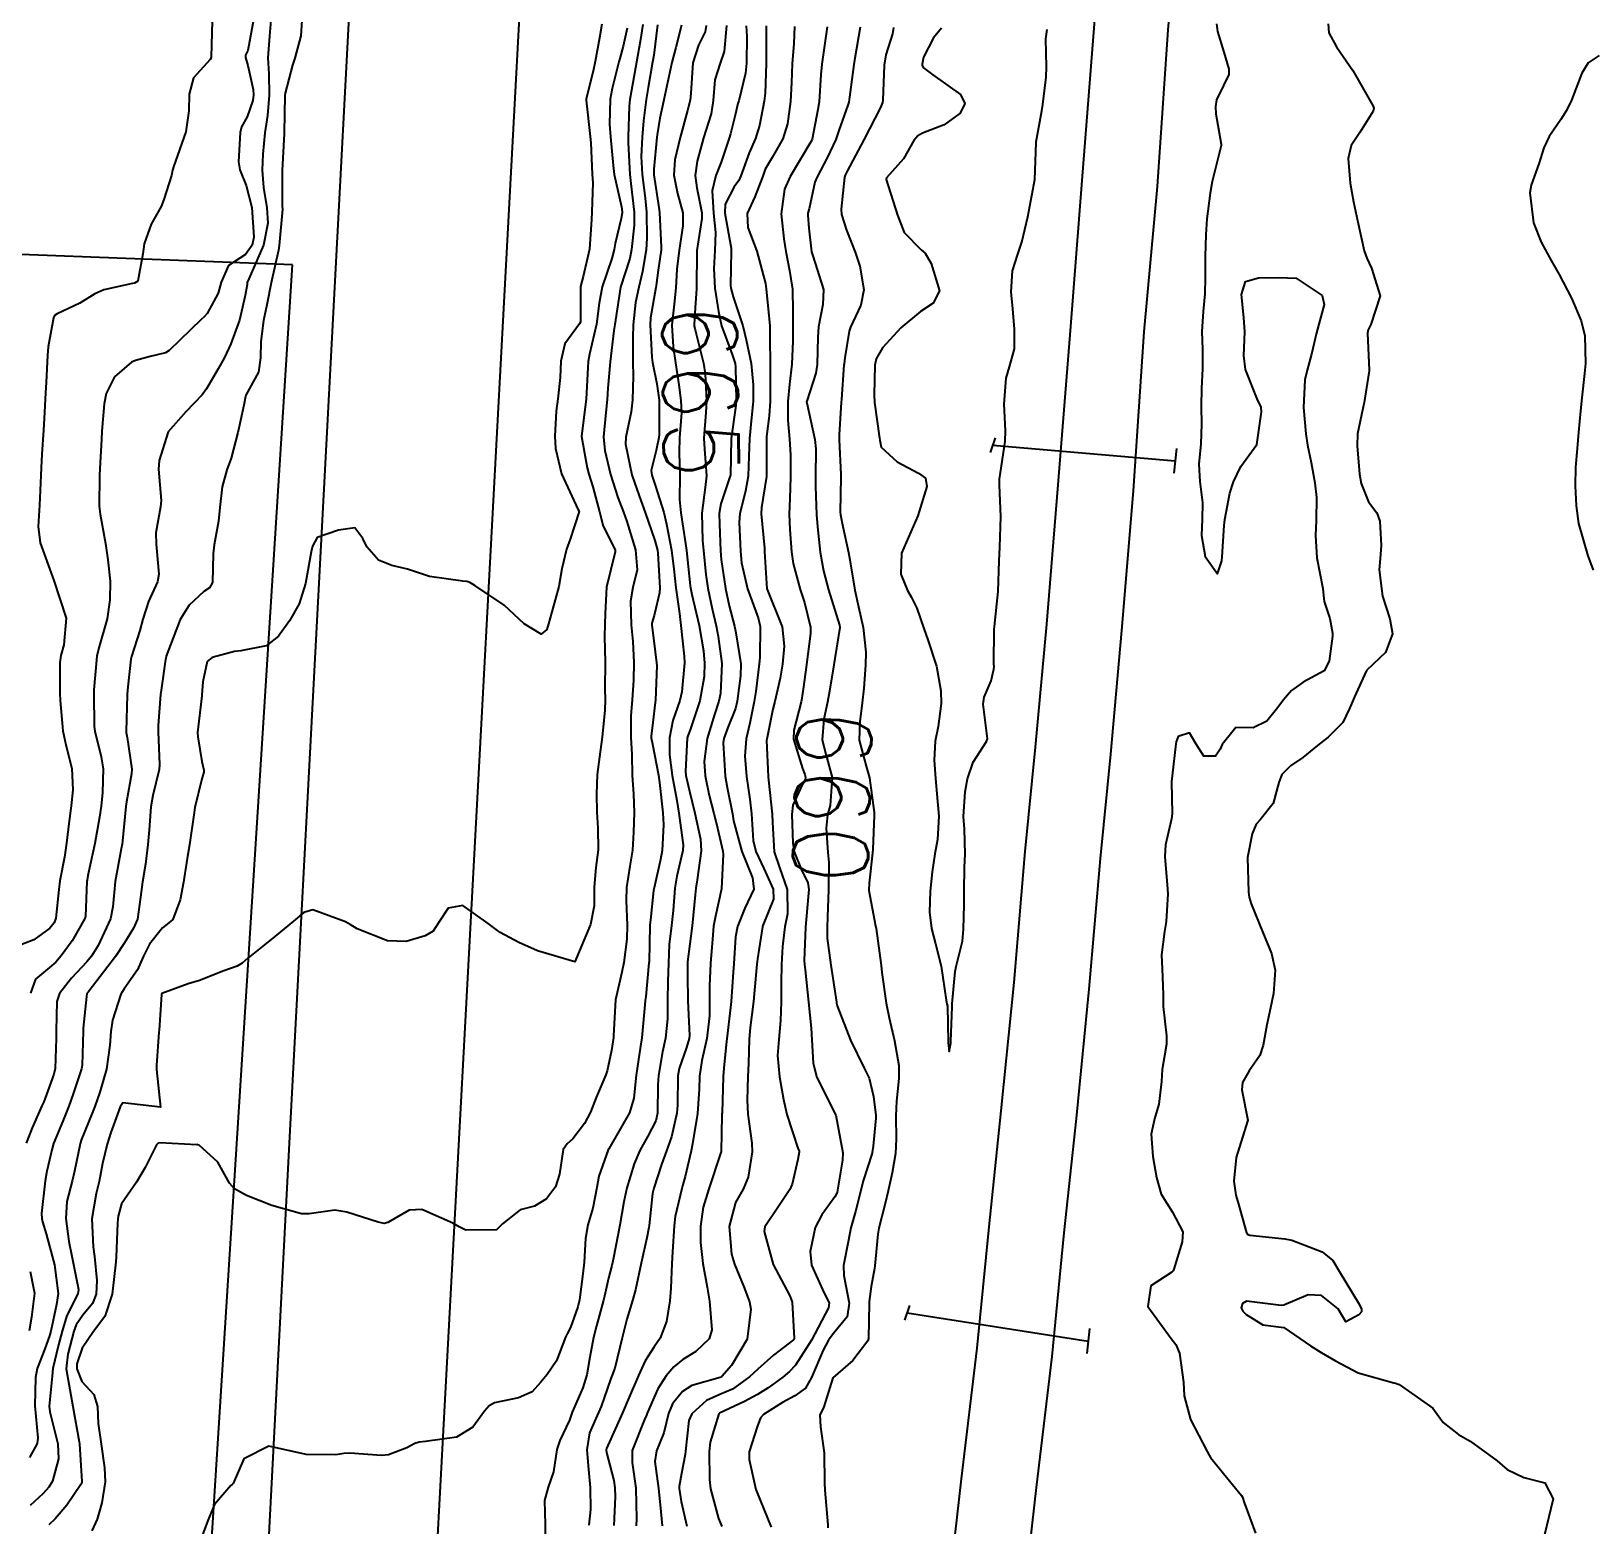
# Model space of a CAD drawing. Header units: metres. Extents: x 292545 to 299085, y 7450245 to 7463078.
# Drawn here: x 296440.6 to 296523.8, y 7459966.2 to 7460045.8 of the extents above; entities that cross this region are included whole.
import ezdxf
from ezdxf.enums import TextEntityAlignment as Align

# ---------------------------------------------------------------- set-up
doc = ezdxf.new("R2010")
doc.units = ezdxf.units.M
for name, color, linetype in [('Cotas', 45, 'Continuous'), ('Curvas de Nivel 1m', 11, 'Continuous'), ('Curvas de Nivel 5m', 15, 'Continuous'), ('Edificações', 30, 'Continuous'), ('Linha Férrea', 20, 'Continuous'), ('Pórtico', 62, 'Continuous'), ('Vias Primárias', 230, 'Continuous')]:
    doc.layers.add(name, color=color, linetype=linetype)
doc.styles.add('Style-STANDARD', font='STANDARD.shx')

msp = doc.modelspace()

# ---------------------------------------------------------------- linework, layer by layer
at = {"layer": 'Curvas de Nivel 1m', "flags": 128}
for points, elevation in [([(296453.357, 7460046.422), (296453.292, 7460045.57), (296453.207, 7460044.424), (296453.259, 7460043.558), (296453.275, 7460042.423), (296453.183, 7460041.338), (296453.048, 7460040.426), (296452.932, 7460039.287), (296452.899, 7460038.427), (296452.968, 7460037.508), (296453.147, 7460036.423), (296453.201, 7460035.599), (296452.974, 7460034.426), (296452.186, 7460032.629), (296452.106, 7460032.438), (296452.09, 7460032.34), (296451.983, 7460031.755), (296451.751, 7460030.657), (296451.688, 7460030.443), (296451.226, 7460029.172), (296450.888, 7460028.451), (296450.552, 7460027.838), (296449.926, 7460026.77), (296449.692, 7460026.463), (296448.834, 7460025.551), (296447.893, 7460024.49), (296447.417, 7460022.955), (296447.38, 7460022.495), (296447.512, 7460020.829), (296447.488, 7460020.494), (296447.231, 7460019.097), (296447.247, 7460018.496), (296447.396, 7460016.905), (296447.313, 7460016.495), (296446.838, 7460015.448), (296446.531, 7460014.502), (296446.371, 7460013.9), (296445.93, 7460012.508), (296445.901, 7460012.359), (296445.737, 7460010.896), (296445.701, 7460010.51), (296445.695, 7460010.473), (296445.645, 7460008.511), (296445.648, 7460008.456), (296445.7, 7460008.191), (296445.944, 7460006.507), (296445.932, 7460006.256), (296445.665, 7460004.76), (296445.631, 7460004.51), (296445.457, 7460002.691), (296445.429, 7460002.513), (296445.378, 7460002.262), (296445.072, 7460000.518), (296444.948, 7459999.164), (296444.809, 7459998.522), (296444.153, 7459997.115), (296443.804, 7459996.536), (296443.56, 7459996.233), (296442.734, 7459995.365), (296442.103, 7459994.554), (296441.964, 7459994.128), (296441.924, 7459992.556), (296441.918, 7459992.147), (296441.865, 7459990.556), (296441.802, 7459990.244), (296441.481, 7459989.361), (296441.256, 7459988.782), (296441.16, 7459988.563), (296440.638, 7459987.385), (296440.318, 7459986.571)], 673), ([(296455.011, 7460046.401), (296454.957, 7460045.59), (296454.639, 7460044.405), (296454.519, 7460044.016), (296454.114, 7460042.54), (296454.106, 7460042.41), (296454.065, 7460040.429), (296454.062, 7460040.41), (296454.061, 7460040.389), (296453.969, 7460038.411), (296453.97, 7460036.475), (296453.977, 7460036.411), (296453.98, 7460036.358), (296453.806, 7460034.413), (296453.765, 7460034.169), (296453.378, 7460032.419), (296453.139, 7460031.259), (296452.971, 7460030.425), (296452.821, 7460029.297), (296452.811, 7460028.431), (296452.7, 7460027.668), (296452.034, 7460026.439), (296452.001, 7460026.36), (296451.915, 7460025.913), (296451.655, 7460024.684), (296451.596, 7460024.443), (296451.253, 7460023.073), (296451.021, 7460022.449), (296450.763, 7460021.547), (296450.65, 7460020.452), (296450.563, 7460019.725), (296450.34, 7460018.455), (296450.295, 7460017.978), (296450.248, 7460016.456), (296450.085, 7460016.17), (296449.796, 7460015.982), (296449.003, 7460015.253), (296448.527, 7460014.479), (296447.785, 7460012.521), (296447.775, 7460012.49), (296447.752, 7460012.353), (296447.511, 7460010.716), (296447.484, 7460010.492), (296447.361, 7460008.84), (296447.354, 7460008.493), (296447.432, 7460006.746), (296447.409, 7460006.493), (296447.072, 7460005.093), (296446.972, 7460004.497), (296446.879, 7460003.263), (296446.812, 7460002.498), (296446.672, 7460001.45), (296446.518, 7460000.501), (296446.422, 7459999.681), (296446.248, 7459998.503), (296446.049, 7459998.035), (296445.57, 7459997.248), (296445.085, 7459996.517), (296443.619, 7459994.614), (296443.56, 7459994.54), (296443.558, 7459994.524), (296443.541, 7459994.395), (296443.363, 7459992.693), (296443.357, 7459992.542), (296443.303, 7459990.733), (296443.27, 7459990.542), (296442.828, 7459989.198), (296442.591, 7459988.549), (296442.269, 7459987.744), (296441.781, 7459986.557), (296441.702, 7459986.296), (296441.428, 7459985.073), (296441.327, 7459984.561), (296441.135, 7459982.825), (296441.157, 7459982.564), (296441.199, 7459982.371), (296441.385, 7459981.746), (296441.716, 7459980.557), (296441.831, 7459980.093), (296442.025, 7459978.553), (296441.933, 7459977.966), (296441.635, 7459976.557), (296441.574, 7459976.303), (296441.313, 7459975.615), (296440.91, 7459974.566), (296440.811, 7459974.08), (296440.782, 7459972.568), (296440.95, 7459970.872), (296440.908, 7459970.565), (296440.496, 7459969.822)], 672), ([(296452.432, 7460046.436), (296452.137, 7460044.804), (296452.018, 7460044.558), (296452.011, 7460044.441), (296452.129, 7460044.003), (296452.416, 7460042.735), (296452.432, 7460042.435), (296452.396, 7460042.148), (296452.096, 7460041.279), (296451.799, 7460040.731), (296451.723, 7460040.444), (296451.641, 7460038.87), (296451.715, 7460038.443), (296452.051, 7460037.616), (296452.341, 7460036.435), (296452.447, 7460034.863), (296452.366, 7460034.435), (296452.008, 7460033.936), (296451.106, 7460033.345), (296450.717, 7460032.453), (296450.561, 7460031.877), (296449.968, 7460030.795), (296449.811, 7460030.616), (296449.642, 7460030.465), (296447.946, 7460028.814), (296447.743, 7460028.694), (296446.933, 7460028.5), (296446.156, 7460028.292), (296445.94, 7460028.2), (296445.036, 7460027.414), (296444.581, 7460026.523), (296444.472, 7460025.967), (296444.354, 7460024.525), (296444.333, 7460024.081), (296444.254, 7460022.526), (296444.236, 7460022.16), (296444.216, 7460020.526), (296444.272, 7460020.1), (296444.554, 7460018.523), (296444.679, 7460017.656), (296444.805, 7460016.52), (296444.781, 7460015.527), (296444.637, 7460014.521), (296444.19, 7460012.966), (296444.085, 7460012.535), (296443.929, 7460010.731), (296443.923, 7460010.537), (296443.944, 7460008.774), (296443.976, 7460008.536), (296444.321, 7460007.163), (296444.416, 7460006.529), (296444.397, 7460005.256), (296444.32, 7460004.53), (296444.234, 7460003.951), (296443.973, 7460002.535), (296443.616, 7460000.83), (296443.564, 7460000.59), (296443.558, 7460000.541), (296443.481, 7459998.645), (296443.454, 7459998.541), (296442.766, 7459997.353), (296442.185, 7459996.554), (296441.895, 7459996.222), (296441.557, 7459995.941), (296440.811, 7459995.306), (296440.545, 7459994.57)], 674), ([(296471.003, 7460046.211), (296470.873, 7460045.485), (296470.641, 7460044.215), (296470.552, 7460043.791), (296470.159, 7460042.219), (296470.156, 7460042.166), (296470.379, 7460040.217), (296470.405, 7460039.892), (296470.487, 7460038.216), (296470.513, 7460037.758), (296470.464, 7460036.216), (296470.443, 7460035.801), (296470.333, 7460034.217), (296469.998, 7460032.753), (296469.86, 7460032.231), (296469.86, 7460030.335), (296469.812, 7460030.232), (296469.022, 7460029.169), (296468.819, 7460028.241), (296468.785, 7460027.386), (296468.652, 7460026.243), (296468.559, 7460025.591), (296468.485, 7460024.244), (296468.529, 7460023.601), (296468.84, 7460022.24), (296469.743, 7460020.333), (296469.781, 7460020.231), (296469.305, 7460018.759), (296469.117, 7460018.237), (296468.864, 7460017.188), (296468.711, 7460016.241), (296468.514, 7460015.521), (296468.16, 7460014.246), (296468.069, 7460013.948), (296467.767, 7460013.692), (296466.857, 7460014.259), (296465.787, 7460015.241), (296464.227, 7460016.294), (296463.96, 7460016.453), (296463.805, 7460016.502), (296463.587, 7460016.52), (296461.808, 7460016.779), (296460.636, 7460017.163), (296459.813, 7460017.364), (296459.103, 7460017.638), (296458.472, 7460018.36), (296458.259, 7460018.796), (296457.833, 7460019.359), (296456.97, 7460019.24), (296455.828, 7460018.856), (296455.572, 7460018.394), (296455.506, 7460018.081), (296455.203, 7460016.399), (296454.865, 7460015.325), (296454.347, 7460014.411), (296453.765, 7460013.588), (296453.104, 7460013.082), (296451.757, 7460012.815), (296451.419, 7460012.781), (296450.225, 7460012.455), (296449.958, 7460012.251), (296449.74, 7460011.166), (296449.687, 7460010.461), (296449.68, 7460010.408), (296449.459, 7460008.464), (296449.464, 7460008.227), (296449.688, 7460006.921), (296449.796, 7460006.459), (296449.793, 7460006.347), (296449.676, 7460005.993), (296449.316, 7460004.465), (296449.253, 7460004.07), (296449.024, 7460002.469), (296448.9, 7460001.745), (296448.705, 7460000.479), (296448.531, 7459999.549), (296448.133, 7459998.484), (296447.828, 7459998.24), (296447.578, 7459998.046), (296446.896, 7459997.17), (296446.563, 7459996.5), (296446.255, 7459995.804), (296445.546, 7459994.802), (296445.366, 7459994.513), (296444.917, 7459993.124), (296444.826, 7459992.52), (296444.777, 7459991.792), (296444.598, 7459990.523), (296444.248, 7459989.296), (296443.975, 7459988.532), (296443.837, 7459988.165), (296443.453, 7459987.217), (296443.255, 7459986.733), (296443.193, 7459986.542), (296442.9, 7459985.073), (296442.772, 7459984.547), (296442.497, 7459983.458), (296442.429, 7459982.55), (296442.594, 7459981.335), (296442.763, 7459980.546), (296443.118, 7459978.779), (296443.068, 7459978.543), (296442.493, 7459977.391), (296442.234, 7459976.551), (296442.049, 7459975.819), (296441.745, 7459974.556), (296441.7, 7459974.155), (296441.552, 7459972.557), (296441.581, 7459972.254), (296442.011, 7459970.552), (296442.049, 7459969.748), (296441.721, 7459968.555), (296441.538, 7459968.247), (296441.223, 7459967.907), (296440.531, 7459967.253)], 671), ([(296473.173, 7460046.19), (296473.046, 7460045.289), (296472.851, 7460044.193), (296472.737, 7460043.581), (296472.485, 7460042.196), (296472.449, 7460041.847), (296472.394, 7460040.197), (296472.392, 7460039.884), (296472.485, 7460038.196), (296472.534, 7460037.717), (296472.718, 7460036.193), (296472.724, 7460035.495), (296472.584, 7460034.194), (296472.483, 7460033.721), (296471.993, 7460032.2), (296471.728, 7460030.442), (296471.691, 7460030.204), (296471.636, 7460029.881), (296471.437, 7460028.208), (296471.325, 7460026.805), (296471.282, 7460026.209), (296471.201, 7460025.506), (296471.094, 7460024.212), (296471.159, 7460023.484), (296471.461, 7460022.206), (296471.855, 7460020.985), (296472.145, 7460020.197), (296472.328, 7460019.705), (296472.799, 7460018.19), (296472.873, 7460017.129), (296472.653, 7460016.192), (296472.519, 7460015.466), (296472.566, 7460014.192), (296472.646, 7460013.31), (296472.695, 7460012.191), (296472.686, 7460011.243), (296472.62, 7460010.191), (296472.543, 7460009.363), (296472.544, 7460008.192), (296472.602, 7460007.283), (296472.617, 7460006.191), (296472.681, 7460005.176), (296472.725, 7460004.189), (296472.688, 7460003.144), (296472.623, 7460002.19), (296472.483, 7460001.333), (296472.316, 7460000.193), (296472.296, 7459999.5), (296472.341, 7459998.192), (296472.323, 7459997.445), (296472.164, 7459996.194), (296472.059, 7459995.691), (296471.725, 7459994.207), (296471.625, 7459992.319), (296471.618, 7459992.208), (296471.506, 7459991.504), (296471.28, 7459990.427), (296471.204, 7459990.213), (296470.69, 7459989.002), (296470.384, 7459988.221), (296470.069, 7459987.612), (296469.449, 7459986.799), (296469.151, 7459986.528), (296468.94, 7459986.235), (296468.747, 7459984.919), (296468.532, 7459984.239), (296468.047, 7459983.61), (296467.407, 7459983.219), (296466.64, 7459983.026), (296465.696, 7459982.275), (296465.39, 7459981.95), (296463.746, 7459981.939), (296463.391, 7459982.117), (296463.065, 7459982.303), (296461.404, 7459983.038), (296460.73, 7459983.003), (296459.6, 7459982.347), (296459.392, 7459982.294), (296459.076, 7459982.353), (296457.401, 7459982.892), (296456.775, 7459983.007), (296455.399, 7459982.802), (296454.999, 7459982.804), (296453.405, 7459983.243), (296452.056, 7459983.79), (296451.418, 7459984.135), (296451.16, 7459984.444), (296450.537, 7459985.556), (296449.549, 7459986.468), (296449.466, 7459986.492), (296449.443, 7459986.494), (296449.423, 7459986.491), (296447.444, 7459986.59), (296447.357, 7459986.578), (296447.26, 7459986.492), (296446.661, 7459985.267), (296446.207, 7459984.502), (296445.889, 7459984.032), (296445.405, 7459983.334), (296445.221, 7459982.687), (296445.199, 7459982.513), (296445.19, 7459982.312), (296445.115, 7459980.514), (296445.104, 7459980.247), (296444.909, 7459978.517), (296444.519, 7459977.338), (296443.907, 7459976.531), (296443.314, 7459975.649), (296443.029, 7459974.819), (296443.014, 7459974.543), (296443.296, 7459973.862), (296443.936, 7459973.177), (296444.119, 7459972.532), (296444.166, 7459971.635), (296444.317, 7459970.529), (296444.497, 7459969.271), (296444.53, 7459968.527), (296444.348, 7459967.396), (296444.102, 7459966.531), (296443.824, 7459965.907)], 669), ([(296473.971, 7460046.182), (296473.76, 7460044.56), (296473.703, 7460044.184), (296473.468, 7460042.831), (296473.359, 7460042.187), (296473.218, 7460041.062), (296473.15, 7460040.189), (296473.1, 7460039.162), (296473.142, 7460038.189), (296473.3, 7460036.932), (296473.377, 7460036.187), (296473.401, 7460034.804), (296473.355, 7460034.187), (296473.164, 7460033.025), (296472.966, 7460032.19), (296472.795, 7460031.378), (296472.669, 7460030.193), (296472.64, 7460029.509), (296472.642, 7460028.193), (296472.668, 7460027.456), (296472.634, 7460026.193), (296472.551, 7460025.549), (296472.271, 7460024.196), (296472.263, 7460023.823), (296472.598, 7460022.193), (296472.978, 7460021.066), (296473.314, 7460020.185), (296473.828, 7460018.699), (296473.96, 7460018.179), (296473.983, 7460018.017), (296474.084, 7460016.177), (296474.077, 7460015.899), (296473.781, 7460014.693), (296473.668, 7460014.288), (296473.665, 7460014.181), (296473.765, 7460013.346), (296473.914, 7460012.178), (296473.921, 7460012.008), (296473.857, 7460010.179), (296473.845, 7460010.055), (296473.711, 7460008.99), (296473.629, 7460008.255), (296473.631, 7460008.181), (296473.7, 7460007.84), (296474.009, 7460006.177), (296474.066, 7460005.787), (296474.241, 7460004.174), (296474.278, 7460003.542), (296474.205, 7460002.174), (296474.115, 7460001.688), (296473.779, 7460000.178), (296473.754, 7460000.035), (296473.587, 7459998.472), (296473.561, 7459998.203), (296473.556, 7459998.18), (296473.515, 7459996.229), (296473.509, 7459996.181), (296473.337, 7459994.381), (296473.31, 7459994.183), (296473.286, 7459993.939), (296473.126, 7459992.186), (296473.059, 7459991.737), (296472.833, 7459990.19), (296472.702, 7459988.964), (296472.464, 7459988.195), (296471.445, 7459986.393), (296471.376, 7459986.278), (296471.339, 7459986.211), (296470.836, 7459984.809), (296470.722, 7459984.217), (296470.513, 7459983.113), (296470.256, 7459982.221), (296470.122, 7459981.486), (296470.047, 7459980.223), (296469.985, 7459979.602), (296469.805, 7459978.225), (296469.72, 7459977.845), (296469.328, 7459976.749), (296469.151, 7459976.407), (296469.062, 7459976.233), (296468.578, 7459974.97), (296468.076, 7459974.242), (296467.728, 7459973.814), (296467.289, 7459973.312), (296466.551, 7459972.994), (296465.28, 7459972.729), (296464.994, 7459972.566), (296464.75, 7459972.285), (296464.122, 7459971.433), (296463.259, 7459970.899), (296461.604, 7459970.673), (296461.256, 7459970.645), (296461.027, 7459970.56), (296460.611, 7459970.336), (296459.629, 7459969.966), (296459.249, 7459969.933), (296457.564, 7459970.053), (296457.25, 7459970.033), (296456.826, 7459969.954), (296455.249, 7459969.972), (296453.253, 7459970.42), (296451.922, 7459969.757), (296451.351, 7459968.439), (296451.297, 7459968.374), (296451.231, 7459968.319), (296450.355, 7459967.314), (296449.999, 7459966.458), (296449.311, 7459964.595)], 668), ([(296475.238, 7460046.164), (296474.947, 7460044.974), (296474.725, 7460044.171), (296474.622, 7460043.676), (296474.305, 7460042.177), (296474.093, 7460041.198), (296473.953, 7460040.313), (296473.936, 7460040.181), (296473.767, 7460038.481), (296473.775, 7460038.183), (296474.037, 7460036.445), (296474.072, 7460036.179), (296474.161, 7460034.324), (296474.153, 7460034.178), (296474.002, 7460033.099), (296473.895, 7460032.28), (296473.879, 7460032.181), (296473.586, 7460030.567), (296473.564, 7460030.184), (296473.658, 7460028.471), (296473.693, 7460028.182), (296473.926, 7460027.046), (296474.051, 7460026.178), (296474.058, 7460024.341), (296474.038, 7460024.178), (296473.886, 7460023.48), (296473.631, 7460022.427), (296473.66, 7460022.182), (296473.864, 7460021.591), (296474.301, 7460020.175), (296474.444, 7460019.567), (296474.704, 7460018.171), (296474.828, 7460017.155), (296474.943, 7460016.169), (296475.14, 7460014.808), (296475.2, 7460014.166), (296475.391, 7460012.53), (296475.407, 7460012.163), (296475.263, 7460010.631), (296475.149, 7460010.166), (296474.78, 7460009.101), (296474.599, 7460008.171), (296474.601, 7460007.264), (296474.75, 7460006.169), (296474.998, 7460004.832), (296475.101, 7460004.166), (296475.323, 7460002.477), (296475.313, 7460002.163), (296474.99, 7460000.795), (296474.88, 7460000.167), (296474.79, 7459998.973), (296474.709, 7459998.169), (296474.591, 7459997.152), (296474.543, 7459996.17), (296474.519, 7459995.2), (296474.5, 7459994.17), (296474.496, 7459993.197), (296474.394, 7459992.171), (296474.23, 7459991.448), (296474.011, 7459990.175), (296473.985, 7459989.675), (296473.968, 7459988.175), (296473.878, 7459987.757), (296473.451, 7459986.951), (296473.017, 7459986.186), (296472.714, 7459985.469), (296472.327, 7459984.196), (296472.168, 7459983.442), (296471.961, 7459982.201), (296471.624, 7459980.454), (296471.569, 7459980.207), (296471.534, 7459980.044), (296471.36, 7459979.382), (296471.134, 7459978.424), (296471.084, 7459978.213), (296470.705, 7459976.84), (296470.548, 7459976.218), (296470.362, 7459975.17), (296470.194, 7459974.221), (296469.979, 7459973.537), (296469.409, 7459972.229), (296469.374, 7459972.127), (296469.269, 7459971.81), (296468.759, 7459970.734), (296468.593, 7459970.237), (296468.415, 7459969.064), (296468.137, 7459968.241), (296467.942, 7459967.523), (296467.978, 7459966.248), (296467.965, 7459965.022)], 667), ([(296476.558, 7460046.146), (296476.499, 7460045.797), (296476.142, 7460045.095), (296475.844, 7460044.154), (296475.736, 7460042.528), (296475.7, 7460042.156), (296475.553, 7460041.614), (296475.166, 7460040.164), (296474.89, 7460038.987), (296474.837, 7460038.168), (296475.033, 7460037.18), (296475.304, 7460036.161), (296475.32, 7460035.455), (296475.125, 7460034.163), (296474.992, 7460033.154), (296474.935, 7460032.166), (296474.852, 7460031.295), (296474.735, 7460030.168), (296474.799, 7460029.014), (296474.925, 7460028.165), (296475.094, 7460026.994), (296475.206, 7460026.161), (296475.234, 7460025.488), (296475.135, 7460024.161), (296475.111, 7460023.388), (296475.149, 7460022.161), (296475.138, 7460020.883), (296475.21, 7460020.166), (296475.457, 7460018.533), (296475.503, 7460018.163), (296475.696, 7460016.269), (296475.713, 7460016.161), (296475.798, 7460015.808), (296476.182, 7460014.154), (296476.414, 7460012.805), (296476.476, 7460012.149), (296476.457, 7460011.435), (296476.221, 7460010.153), (296475.707, 7460008.604), (296475.579, 7460008.286), (296475.552, 7460008.162), (296475.457, 7460006.391), (296475.481, 7460006.162), (296475.67, 7460005.325), (296475.957, 7460004.155), (296476.262, 7460002.773), (296476.297, 7460002.15), (296476.076, 7460000.611), (296475.998, 7460000.154), (296475.962, 7459999.801), (296475.81, 7459998.157), (296475.564, 7459996.236), (296475.554, 7459996.17), (296475.553, 7459995.493), (296475.582, 7459994.159), (296475.676, 7459992.319), (296475.654, 7459992.158), (296475.508, 7459991.672), (296475.114, 7459990.547), (296475.051, 7459990.164), (296475.028, 7459988.606), (296474.996, 7459988.165), (296474.71, 7459986.908), (296474.444, 7459986.17), (296474.179, 7459985.429), (296473.765, 7459984.177), (296473.701, 7459983.895), (296473.518, 7459982.179), (296473.501, 7459982.07), (296473.386, 7459981.522), (296473.094, 7459980.184), (296472.788, 7459978.751), (296472.636, 7459978.191), (296472.326, 7459977.188), (296472.077, 7459976.199), (296471.683, 7459974.581), (296471.54, 7459974.206), (296471.472, 7459974.036), (296471.293, 7459973.521), (296470.954, 7459972.537), (296470.814, 7459972.215), (296470.347, 7459971.135), (296470.196, 7459970.221), (296470.28, 7459969.182), (296470.375, 7459968.219), (296470.387, 7459967.047), (296470.311, 7459966.219)], 666), ([(296478.694, 7460046.125), (296478.715, 7460045.557), (296478.706, 7460044.124), (296478.653, 7460043.596), (296478.288, 7460042.128), (296478.25, 7460041.98), (296478.095, 7460041.361), (296477.85, 7460040.367), (296477.78, 7460040.133), (296477.357, 7460038.85), (296477.073, 7460038.14), (296476.868, 7460037.325), (296476.938, 7460036.141), (296477.048, 7460035.114), (296477.012, 7460034.14), (296476.956, 7460033.188), (296477.021, 7460032.14), (296477.209, 7460030.903), (296477.376, 7460030.136), (296477.948, 7460028.597), (296478.099, 7460028.128), (296478.124, 7460027.944), (296478.163, 7460026.127), (296478.144, 7460025.894), (296477.893, 7460024.13), (296477.849, 7460022.155), (296477.841, 7460022.13), (296477.34, 7460020.645), (296477.256, 7460020.139), (296477.262, 7460019.563), (296477.318, 7460018.138), (296477.359, 7460017.677), (296477.59, 7460016.133), (296477.789, 7460015.209), (296478.059, 7460014.127), (296478.132, 7460013.764), (296478.397, 7460012.124), (296478.39, 7460011.476), (296478.205, 7460010.125), (296478.113, 7460009.733), (296477.709, 7460008.718), (296477.499, 7460008.133), (296477.468, 7460007.9), (296477.574, 7460006.132), (296477.674, 7460005.52), (296477.957, 7460004.127), (296478.02, 7460003.755), (296478.461, 7460002.122), (296479.019, 7460000.715), (296479.09, 7460000.115), (296478.619, 7459999.098), (296478.228, 7459998.124), (296478.127, 7459997.575), (296478.024, 7459996.125), (296477.997, 7459995.685), (296477.89, 7459994.126), (296477.859, 7459993.798), (296477.651, 7459992.129), (296477.637, 7459992.003), (296477.497, 7459990.563), (296477.466, 7459990.13), (296477.403, 7459988.192), (296477.398, 7459988.131), (296477.393, 7459988.061), (296477.35, 7459986.131), (296477.328, 7459986.018), (296476.691, 7459984.141), (296476.405, 7459983.153), (296476.255, 7459982.151), (296476.258, 7459981.278), (296476.377, 7459980.15), (296476.608, 7459978.894), (296476.733, 7459978.146), (296476.853, 7459976.62), (296476.718, 7459976.146), (296476.008, 7459975.461), (296475.312, 7459975.042), (296474.825, 7459974.647), (296474.43, 7459974.169), (296473.984, 7459973.481), (296473.419, 7459972.179), (296473.379, 7459972.072), (296473.27, 7459971.841), (296472.621, 7459970.189), (296472.608, 7459969.551), (296472.815, 7459968.186), (296472.847, 7459966.547), (296472.826, 7459966.186)], 664), ([(296479.747, 7460046.114), (296479.748, 7460044.503), (296479.749, 7460044.114), (296479.699, 7460042.524), (296479.652, 7460042.115), (296479.404, 7460040.803), (296479.18, 7460040.119), (296478.839, 7460039.358), (296478.406, 7460038.127), (296478.302, 7460037.885), (296478.054, 7460037.539), (296477.565, 7460036.61), (296477.558, 7460036.135), (296477.881, 7460034.264), (296477.893, 7460034.131), (296477.848, 7460032.278), (296477.865, 7460032.131), (296477.986, 7460031.685), (296478.507, 7460030.125), (296478.695, 7460029.383), (296478.947, 7460028.12), (296479.062, 7460026.982), (296479.052, 7460026.119), (296478.953, 7460025.069), (296478.861, 7460024.12), (296478.825, 7460023.179), (296478.786, 7460022.121), (296478.654, 7460021.329), (296478.357, 7460020.125), (296478.315, 7460019.648), (296478.384, 7460018.124), (296478.439, 7460017.502), (296478.758, 7460016.12), (296479.321, 7460014.574), (296479.428, 7460014.113), (296479.408, 7460012.462), (296479.387, 7460012.114), (296479.201, 7460010.645), (296479.122, 7460010.116), (296478.881, 7460008.948), (296478.69, 7460008.12), (296478.617, 7460007.197), (296478.699, 7460006.12), (296478.879, 7460004.904), (296478.979, 7460004.117), (296479.055, 7460002.7), (296479.196, 7460002.114), (296479.624, 7460001.219), (296480.118, 7460000.105), (296480.137, 7459999.573), (296479.584, 7459998.17), (296479.564, 7459998.13), (296479.558, 7459998.11), (296479.283, 7459996.396), (296479.252, 7459996.113), (296479.121, 7459994.532), (296479.078, 7459994.115), (296478.905, 7459992.73), (296478.854, 7459992.117), (296478.807, 7459990.81), (296478.779, 7459990.117), (296478.733, 7459988.859), (296478.771, 7459988.117), (296478.987, 7459986.575), (296479.012, 7459986.114), (296478.789, 7459984.757), (296478.522, 7459984.119), (296478.126, 7459983.409), (296477.788, 7459982.134), (296477.898, 7459980.652), (296478.057, 7459980.13), (296478.563, 7459978.914), (296478.865, 7459978.117), (296478.941, 7459977.718), (296478.74, 7459976.119), (296477.899, 7459974.722), (296477.387, 7459974.139), (296477.34, 7459974.102), (296477.302, 7459974.087), (296475.792, 7459973.658), (296475.291, 7459973.336), (296474.762, 7459972.684), (296474.553, 7459972.167), (296474.295, 7459971.137), (296473.905, 7459970.173), (296473.814, 7459969.607), (296474.009, 7459968.172), (296474.101, 7459967.29), (296474.204, 7459966.17)], 663), ([(296481.268, 7460046.093), (296481.22, 7460045.171), (296481.142, 7460044.095), (296481.105, 7460043.108), (296481.057, 7460042.096), (296480.892, 7460040.899), (296480.636, 7460040.102), (296480.073, 7460039.098), (296479.705, 7460038.475), (296479.57, 7460038.115), (296479.15, 7460037.015), (296478.733, 7460036.123), (296478.781, 7460035.367), (296479.262, 7460034.118), (296479.716, 7460032.393), (296479.758, 7460032.112), (296479.946, 7460030.128), (296479.946, 7460030.11), (296479.956, 7460029.444), (296479.965, 7460028.132), (296479.965, 7460028.11), (296479.963, 7460028.089), (296479.959, 7460026.109), (296479.905, 7460025.334), (296479.77, 7460024.236), (296479.763, 7460024.111), (296479.766, 7460022.219), (296479.763, 7460022.111), (296479.513, 7460020.449), (296479.493, 7460020.113), (296479.657, 7460018.279), (296479.67, 7460018.112), (296479.791, 7460016.122), (296479.803, 7460016.088), (296480.609, 7460014.097), (296480.72, 7460013.054), (296480.619, 7460012.097), (296480.497, 7460011.347), (296480.212, 7460010.105), (296480.115, 7460009.71), (296479.783, 7460008.109), (296479.773, 7460008.038), (296479.863, 7460006.108), (296479.873, 7460005.915), (296480.073, 7460004.106), (296480.094, 7460003.66), (296480.176, 7460002.105), (296480.458, 7460001.269), (296480.877, 7460000.097), (296480.888, 7459998.802), (296480.753, 7459998.098), (296480.621, 7459997.051), (296480.571, 7459996.1), (296480.556, 7459995.092), (296480.55, 7459994.1), (296480.519, 7459993.104), (296480.423, 7459992.101), (296480.364, 7459991.242), (296480.455, 7459990.1), (296480.669, 7459988.904), (296480.851, 7459988.096), (296481.445, 7459986.305), (296481.505, 7459986.15), (296481.512, 7459986.089), (296481.439, 7459985.703), (296481.138, 7459984.381), (296481.014, 7459984.094), (296480.366, 7459983.143), (296479.68, 7459982.107), (296479.639, 7459981.859), (296480.131, 7459980.102), (296481.011, 7459978.43), (296481.145, 7459978.092), (296481.252, 7459976.163), (296481.209, 7459976.091), (296480.142, 7459975.275), (296479.307, 7459974.519), (296478.869, 7459974.117), (296477.956, 7459973.467), (296477.288, 7459973.174), (296476.571, 7459972.86), (296475.79, 7459972.155), (296475.639, 7459971.787), (296475.455, 7459970.158), (296475.434, 7459969.975), (296475.241, 7459968.972), (296475.117, 7459968.278), (296475.118, 7459968.161), (296475.223, 7459967.478), (296475.534, 7459966.157)], 662), ([(296482.997, 7460046.072), (296482.899, 7460045.318), (296482.719, 7460044.074), (296482.669, 7460043.53), (296482.582, 7460042.075), (296482.514, 7460041.66), (296482.201, 7460040.079), (296482.169, 7460039.992), (296482.081, 7460039.853), (296481.024, 7460038.096), (296480.738, 7460037.414), (296480.545, 7460036.102), (296480.688, 7460034.768), (296480.799, 7460034.098), (296480.992, 7460033.084), (296481.159, 7460032.093), (296481.172, 7460030.895), (296481.168, 7460030.092), (296481.18, 7460029.317), (296481.116, 7460028.092), (296480.993, 7460027.028), (296480.913, 7460026.095), (296480.907, 7460025.099), (296480.997, 7460024.093), (296481.058, 7460023.266), (296481.057, 7460022.092), (296481.015, 7460020.933), (296480.973, 7460020.093), (296481.011, 7460019.269), (296481.103, 7460018.091), (296481.192, 7460017.464), (296481.573, 7460016.083), (296481.792, 7460015.382), (296482.109, 7460014.077), (296482.118, 7460013.728), (296481.911, 7460012.078), (296481.89, 7460011.939), (296481.735, 7460010.898), (296481.63, 7460010.185), (296481.61, 7460010.091), (296481.224, 7460008.579), (296481.217, 7460008.095), (296481.687, 7460006.538), (296481.816, 7460006.22), (296481.853, 7460006.087), (296481.829, 7460005.939), (296481.677, 7460005.664), (296481.173, 7460004.582), (296481.126, 7460004.095), (296481.171, 7460002.562), (296481.242, 7460002.094), (296481.624, 7460001.178), (296481.982, 7460000.45), (296482.022, 7460000.084), (296481.991, 7459999.701), (296481.841, 7459998.086), (296481.784, 7459996.306), (296481.798, 7459996.086), (296481.839, 7459995.806), (296482.012, 7459994.083), (296482.145, 7459992.707), (296482.185, 7459992.08), (296482.253, 7459990.831), (296482.445, 7459990.076), (296483.463, 7459988.06), (296483.842, 7459986.056), (296483.828, 7459985.668), (296483.555, 7459984.059), (296483.53, 7459983.951), (296483.418, 7459983.714), (296482.725, 7459982.748), (296482.367, 7459982.075), (296482.093, 7459980.792), (296482.168, 7459980.078), (296482.836, 7459978.583), (296483.11, 7459978.063), (296483.068, 7459977.792), (296482.162, 7459976.077), (296481.309, 7459974.736), (296481.005, 7459974.394), (296480.641, 7459974.097), (296479.862, 7459973.537), (296479.289, 7459973.18), (296478.606, 7459972.797), (296477.274, 7459972.18), (296477.246, 7459972.168), (296477.223, 7459972.14), (296476.769, 7459970.634), (296476.715, 7459970.145), (296476.741, 7459968.642), (296476.79, 7459968.144), (296477.209, 7459966.576), (296477.398, 7459966.137)], 661), ([(296486.537, 7460046.026), (296486.486, 7460045.69), (296486.138, 7460044.582), (296486.038, 7460044.031), (296485.97, 7460042.167), (296485.945, 7460042.032), (296485.842, 7460041.775), (296484.966, 7460040.047), (296484.066, 7460038.37), (296483.958, 7460038.167), (296483.925, 7460038.061), (296483.75, 7460036.35), (296483.764, 7460036.063), (296484.025, 7460035.231), (296484.489, 7460034.055), (296484.743, 7460033.311), (296484.952, 7460032.05), (296484.792, 7460031.241), (296484.246, 7460030.057), (296484.177, 7460029.841), (296483.947, 7460028.421), (296483.903, 7460028.1), (296483.9, 7460028.06), (296483.764, 7460026.213), (296483.749, 7460026.062), (296483.641, 7460024.317), (296483.648, 7460024.062), (296483.734, 7460022.202), (296483.739, 7460022.061), (296483.701, 7460020.205), (296483.708, 7460020.061), (296483.837, 7460019.442), (296484.147, 7460018.057), (296484.22, 7460017.653), (296484.481, 7460016.053), (296484.68, 7460015.161), (296484.927, 7460014.048), (296485.069, 7460012.738), (296485.051, 7460012.047), (296484.955, 7460010.827), (296484.874, 7460010.048), (296484.741, 7460009.021), (296484.707, 7460008.05), (296485.076, 7460006.659), (296485.261, 7460006.044), (296485.504, 7460004.193), (296485.506, 7460004.041), (296485.43, 7460002.247), (296485.419, 7460002.042), (296485.236, 7460000.425), (296485.225, 7460000.044), (296485.585, 7459998.159), (296485.603, 7459998.06), (296485.606, 7459998.04), (296485.607, 7459998.015), (296485.874, 7459996.037), (296485.922, 7459995.672), (296486.153, 7459994.034), (296486.31, 7459993.248), (296486.585, 7459992.029), (296486.814, 7459990.713), (296486.83, 7459990.027), (296486.696, 7459988.806), (296486.67, 7459988.028), (296486.687, 7459986.791), (296486.641, 7459986.028), (296486.469, 7459984.988), (296486.248, 7459984.032), (296486.092, 7459983.354), (296485.758, 7459982.036), (296485.697, 7459981.73), (296485.537, 7459980.038), (296485.518, 7459979.891), (296485.356, 7459978.935), (296485.249, 7459978.136), (296485.248, 7459978.041), (296485.207, 7459976.158), (296485.178, 7459976.041), (296484.37, 7459974.992), (296483.303, 7459974.06), (296482.833, 7459972.514), (296482.62, 7459972.07), (296482.643, 7459971.445), (296482.845, 7459970.074), (296482.866, 7459968.444), (296482.884, 7459968.073), (296483.039, 7459966.238), (296483.045, 7459966.072)], 659), ([(296489.104, 7460046), (296488.666, 7460045.487), (296488.137, 7460044.454), (296488.063, 7460044.082), (296488.068, 7460044.011), (296488.131, 7460043.89), (296488.628, 7460043.502), (296490.11, 7460042.456), (296490.347, 7460041.986), (296490.098, 7460041.467), (296489.237, 7460040.853), (296488.087, 7460040.395), (296487.839, 7460040.259), (296487.63, 7460040.015), (296487.068, 7460039.025), (296486.163, 7460038.029), (296486.15, 7460037.94), (296486.758, 7460036.029), (296487.108, 7460035.108), (296488.015, 7460034.183), (296488.218, 7460034.008), (296488.552, 7460033.457), (296488.988, 7460032), (296488.645, 7460031.334), (296487.972, 7460030.888), (296486.933, 7460030.025), (296485.952, 7460028.968), (296485.618, 7460028.372), (296485.552, 7460028.044), (296485.512, 7460026.451), (296485.532, 7460026.044), (296485.797, 7460024.138), (296485.811, 7460024.041), (296485.889, 7460023.674), (296486.734, 7460022.879), (296487.876, 7460022.277), (296488.242, 7460022.006), (296488.311, 7460021.561), (296487.843, 7460020.01), (296486.971, 7460018.023), (296486.929, 7460016.9), (296487.276, 7460016.018), (296487.472, 7460015.697), (296487.784, 7460015.081), (296488.146, 7460014.006), (296488.369, 7460013.402), (296488.831, 7460011.999), (296489.053, 7460010.677), (296489.072, 7460009.997), (296488.924, 7460008.785), (296488.75, 7460008), (296488.701, 7460006.992), (296488.768, 7460005.999), (296488.876, 7460004.787), (296488.947, 7460003.997), (296488.878, 7460002.76), (296488.739, 7460001.999), (296488.59, 7460001.028), (296488.498, 7460000.001), (296488.465, 7459998.88), (296488.556, 7459998.005), (296488.774, 7459997.201), (296489.084, 7459995.997), (296489.337, 7459994.192), (296489.387, 7459993.992), (296489.411, 7459993.872), (296489.447, 7459991.991), (296489.45, 7459991.928), (296489.508, 7459991.454), (296489.592, 7459991.91), (296489.596, 7459991.989), (296489.665, 7459993.855), (296489.672, 7459993.989), (296489.825, 7459995.721), (296489.879, 7459995.987), (296490.221, 7459997.339), (296490.274, 7459997.983), (296490.308, 7459999.271), (296490.307, 7459999.983), (296490.321, 7460001.285), (296490.365, 7460001.983), (296490.323, 7460003.307), (296490.277, 7460003.984), (296490.353, 7460005.302), (296490.48, 7460005.982), (296490.786, 7460006.886), (296491.491, 7460007.972), (296491.55, 7460008.126), (296491.321, 7460009.974), (296491.365, 7460010.337), (296491.741, 7460011.204), (296491.893, 7460011.826), (296491.894, 7460011.968), (296491.887, 7460012.101), (296491.9, 7460013.968), (296491.916, 7460014.109), (296492.123, 7460015.965), (296492.172, 7460017.61), (296492.18, 7460017.965), (296492.197, 7460018.335), (296492.258, 7460019.964), (296492.188, 7460021.645), (296492.183, 7460021.965), (296492.231, 7460022.32), (296492.481, 7460023.961), (296492.499, 7460024.561), (296492.442, 7460025.962), (296492.536, 7460027.352), (296492.722, 7460027.952), (296492.989, 7460028.913), (296492.989, 7460029.95), (296492.893, 7460031.032), (296492.803, 7460031.952), (296492.886, 7460033.065), (296493.172, 7460033.948), (296493.373, 7460034.593), (296493.695, 7460035.943), (296493.757, 7460036.223), (296494.063, 7460037.94), (296494.14, 7460039.882), (296494.148, 7460039.939), (296494.438, 7460041.598), (296494.491, 7460041.936), (296494.671, 7460043.388), (296494.688, 7460043.934), (296494.656, 7460045.426), (296494.724, 7460045.934)], 658), ([(296503.752, 7460046.229), (296503.806, 7460045.823), (296504.142, 7460044.724), (296504.412, 7460043.817), (296504.414, 7460043.532), (296504.12, 7460042.94), (296503.755, 7460042.177), (296503.698, 7460041.826), (296503.713, 7460041.439), (296504, 7460039.821), (296503.996, 7460039.735), (296503.523, 7460037.828), (296503.412, 7460037.195), (296503.232, 7460035.832), (296503.173, 7460034.981), (296503.147, 7460033.833), (296503.146, 7460032.682), (296503.132, 7460031.833), (296503.044, 7460030.904), (296502.976, 7460029.835), (296502.996, 7460028.877), (296503.008, 7460027.834), (296502.956, 7460026.806), (296502.925, 7460025.835), (296502.954, 7460024.885), (296502.91, 7460023.835), (296502.807, 7460022.761), (296502.861, 7460021.835), (296502.998, 7460020.691), (296502.98, 7460019.833), (296502.951, 7460018.95), (296503.153, 7460017.83), (296503.809, 7460016.914), (296504.038, 7460017.599), (296504.057, 7460017.818), (296504.161, 7460019.495), (296504.193, 7460019.817), (296504.465, 7460021.213), (296504.655, 7460021.812), (296505.043, 7460022.641), (296505.893, 7460023.8), (296506.152, 7460025.556), (296506.131, 7460025.798), (296505.92, 7460026.25), (296505.291, 7460027.807), (296505.207, 7460028.551), (296505.251, 7460029.807), (296505.207, 7460030.571), (296505.086, 7460031.809), (296505.297, 7460032.503), (296505.996, 7460032.691), (296507.071, 7460032.71), (296507.996, 7460032.674), (296509.388, 7460031.756), (296509.487, 7460031.266), (296509.082, 7460029.763), (296508.808, 7460028.624), (296508.582, 7460027.77), (296508.458, 7460027.249), (296508.392, 7460025.773), (296508.511, 7460024.383), (296508.602, 7460023.769), (296508.794, 7460022.852), (296508.994, 7460021.763), (296509.07, 7460020.977), (296509.061, 7460019.762), (296509.023, 7460018.95), (296509.097, 7460017.761), (296509.413, 7460016.141), (296509.448, 7460015.755), (296509.479, 7460015.444), (296509.781, 7460014.54), (296509.931, 7460013.748), (296509.926, 7460013.594), (296509.758, 7460012.255), (296509.488, 7460011.754), (296508.372, 7460011.142), (296507.737, 7460010.691), (296507.311, 7460010.202), (296507.024, 7460009.787), (296506.438, 7460009.071), (296505.712, 7460008.705), (296504.788, 7460008.733), (296504.045, 7460007.817), (296503.941, 7460007.575), (296503.697, 7460007.196), (296503.067, 7460007.2), (296502.674, 7460007.835), (296502.315, 7460008.447), (296501.707, 7460008.247), (296501.602, 7460007.953), (296501.59, 7460007.851), (296501.391, 7460006.148), (296501.355, 7460005.853), (296501.384, 7460004.126), (296501.354, 7460003.853), (296501.023, 7460002.472), (296500.99, 7460001.856), (296501.129, 7460000.336), (296501.153, 7459999.855), (296501.062, 7459998.381), (296500.971, 7459997.856), (296500.817, 7459996.611), (296500.86, 7459995.857), (296500.905, 7459994.494), (296500.915, 7459993.856), (296501.081, 7459992.29), (296501.081, 7459991.854), (296500.861, 7459990.494), (296500.813, 7459989.857), (296500.68, 7459988.653), (296500.438, 7459987.86), (296500.27, 7459987.047), (296500.365, 7459985.861), (296500.55, 7459984.735), (296500.803, 7459983.856), (296501.403, 7459982.902), (296501.951, 7459981.844), (296501.918, 7459981.314), (296501.476, 7459979.849), (296501.447, 7459979.774), (296501.371, 7459979.699), (296500.248, 7459978.973), (296500.097, 7459977.862), (296501.326, 7459976.153), (296501.574, 7459975.847), (296501.784, 7459975.379), (296501.989, 7459973.843), (296502.028, 7459973.106), (296502.369, 7459971.839), (296503.256, 7459970.141), (296503.36, 7459969.935), (296503.425, 7459969.827), (296504.282, 7459968.77), (296505.084, 7459967.802), (296505.135, 7459967.714), (296505.219, 7459967.427), (296505.821, 7459965.794)], 658), ([(296509.693, 7460046.219), (296509.741, 7460045.754), (296510.145, 7460045.006), (296511.011, 7460043.741), (296512.105, 7460041.844), (296512.137, 7460041.729), (296512.101, 7460041.571), (296511.384, 7460040.443), (296510.922, 7460039.742), (296510.766, 7460039.049), (296510.877, 7460037.742), (296511.046, 7460036.737), (296511.264, 7460035.738), (296511.618, 7460034.133), (296511.756, 7460033.733), (296512.005, 7460033.206), (296512.475, 7460031.723), (296511.968, 7460030.199), (296511.82, 7460029.876), (296511.799, 7460029.732), (296511.892, 7460027.782), (296511.888, 7460027.731), (296511.611, 7460026.039), (296511.541, 7460025.734), (296511.257, 7460024.379), (296511.246, 7460023.736), (296511.37, 7460022.235), (296511.466, 7460021.734), (296511.853, 7460020.748), (296512.29, 7460020.166), (296512.45, 7460019.721), (296512.529, 7460018.419), (296512.463, 7460017.724), (296512.415, 7460017.123), (296512.598, 7460015.722), (296512.977, 7460014.522), (296513.123, 7460013.717), (296512.758, 7460012.725), (296511.753, 7460011.774), (296511.737, 7460011.747), (296511.729, 7460011.73), (296511.103, 7460010.366), (296510.842, 7460009.739), (296510.475, 7460008.983), (296509.707, 7460008.204), (296509.132, 7460007.759), (296508.342, 7460007.121), (296507.686, 7460006.678), (296507.239, 7460006.225), (296507.07, 7460005.786), (296506.772, 7460004.679), (296506.079, 7460003.796), (296505.869, 7460003.579), (296505.646, 7460003.062), (296505.403, 7460001.803), (296505.462, 7459999.946), (296505.467, 7459999.802), (296505.482, 7459999.682), (296505.598, 7459999.327), (296506.221, 7459997.794), (296506.686, 7459996.675), (296506.884, 7459995.787), (296506.78, 7459994.552), (296506.631, 7459993.789), (296506.429, 7459992.886), (296506.235, 7459991.793), (296506.06, 7459991.239), (296505.492, 7459990.428), (296505.137, 7459989.805), (296505.093, 7459989.42), (296505.415, 7459987.801), (296505.405, 7459987.743), (296504.804, 7459985.81), (296504.681, 7459984.554), (296504.788, 7459983.809), (296504.919, 7459983.319), (296505.355, 7459981.801), (296505.362, 7459981.77), (296505.392, 7459981.715), (296505.529, 7459981.661), (296507.39, 7459981.482), (296507.772, 7459981.394), (296509.383, 7459980.773), (296509.946, 7459980.319), (296510.292, 7459979.746), (296511.347, 7459977.998), (296511.474, 7459977.729), (296511.48, 7459977.59), (296511.34, 7459977.427), (296510.639, 7459977.044), (296510.241, 7459977.747), (296509.353, 7459978.462), (296508.629, 7459978.492), (296507.345, 7459977.939), (296507.202, 7459977.925), (296505.348, 7459978.149), (296505.13, 7459978.02), (296505.055, 7459977.804), (296505.161, 7459977.623), (296505.339, 7459977.443), (296506.227, 7459976.898), (296507.333, 7459976.744), (296508.753, 7459975.766), (296509.318, 7459975.423), (296510.089, 7459974.97), (296511.302, 7459974.335), (296513.203, 7459973.802), (296513.294, 7459973.781), (296513.488, 7459973.708), (296515.281, 7459972.456), (296515.599, 7459972.008), (296515.824, 7459971.682), (296516.638, 7459971.041), (296517.263, 7459970.697), (296518.712, 7459969.645), (296519.246, 7459969.179), (296520.122, 7459968.749), (296521.236, 7459968.469), (296521.68, 7459967.613), (296521.203, 7459965.62)], 657), ([(296524.137, 7460044.535), (296523.562, 7460044.158), (296523.214, 7460043.594), (296522.672, 7460042.165), (296522.392, 7460041.606), (296522.098, 7460041.134), (296521.476, 7460040.229), (296521.189, 7460039.619), (296520.922, 7460038.769), (296520.515, 7460037.625), (296520.448, 7460037.227), (296520.646, 7460035.624), (296521.045, 7460034.598), (296521.587, 7460033.614), (296522.002, 7460032.875), (296522.663, 7460031.603), (296523.177, 7460030.392), (296523.373, 7460029.596), (296523.404, 7460028.132), (296523.361, 7460027.596), (296523.215, 7460026.302), (296523.141, 7460025.598), (296523.039, 7460024.461), (296522.96, 7460023.599), (296522.87, 7460022.608), (296522.854, 7460021.6), (296522.916, 7460020.535), (296523.044, 7460019.598), (296523.542, 7460017.877), (296523.647, 7460017.592), (296523.816, 7460017.115)], 656), ([(296440.531, 7459979.739), (296440.774, 7459978.569), (296440.6, 7459977.305), (296440.484, 7459976.573)], 673)]:
    msp.add_lwpolyline(points, dxfattribs=dict(at, elevation=elevation))
at = {"layer": 'Curvas de Nivel 5m', "flags": 128}
for points, elevation in [([(296450.228, 7460046.383), (296450.181, 7460044.46), (296450.18, 7460044.412), (296450.132, 7460044.319), (296449.246, 7460043.345), (296449.004, 7460042.471), (296448.981, 7460041.59), (296448.83, 7460040.479), (296448.178, 7460038.603), (296448.143, 7460038.489), (296448.127, 7460038.424), (296448.058, 7460038.153), (296447.666, 7460036.866), (296447.508, 7460036.495), (296446.98, 7460035.549), (296446.604, 7460034.504), (296446.543, 7460033.969), (296446.275, 7460032.507), (296446.087, 7460032.413), (296445.991, 7460032.391), (296444.452, 7460032.059), (296443.983, 7460031.843), (296443.178, 7460031.339), (296441.966, 7460030.779), (296441.838, 7460030.688), (296441.783, 7460030.562), (296441.497, 7460029.015), (296441.452, 7460028.565), (296441.389, 7460027.105), (296441.36, 7460026.566), (296441.275, 7460025.194), (296441.237, 7460024.567), (296441.163, 7460023.284), (296441.126, 7460022.567), (296441.074, 7460021.355), (296441.036, 7460020.568), (296440.97, 7460019.435), (296441.07, 7460018.568), (296441.803, 7460016.56), (296442.453, 7460014.55), (296442.337, 7460013.13), (296442.161, 7460012.556), (296442.11, 7460012.196), (296442.115, 7460010.556), (296442.125, 7460010.158), (296442.271, 7460008.554), (296442.438, 7460007.81), (296442.749, 7460006.549), (296442.816, 7460005.404), (296442.723, 7460004.549), (296442.59, 7460003.61), (296442.479, 7460002.552), (296442.364, 7460001.814), (296442.124, 7460000.555), (296442.07, 7460000.091), (296441.91, 7459998.557), (296441.816, 7459998.322), (296441.578, 7459998.03), (296440.73, 7459997.409), (296439.567, 7459996.971)], 675), ([(296472.352, 7460045.997), (296472.141, 7460045.045), (296471.958, 7460044.379), (296471.908, 7460044.202), (296471.541, 7460042.776), (296471.443, 7460042.207), (296471.407, 7460040.889), (296471.454, 7460040.206), (296471.593, 7460038.68), (296471.661, 7460038.204), (296472.037, 7460036.474), (296472.082, 7460036.2), (296472.082, 7460036.15), (296472.029, 7460035.844), (296471.707, 7460034.513), (296471.653, 7460034.204), (296471.526, 7460033.725), (296471.012, 7460032.215), (296470.855, 7460031.342), (296470.712, 7460030.219), (296470.339, 7460028.617), (296470.26, 7460028.225), (296470.245, 7460027.919), (296470.158, 7460026.226), (296469.917, 7460024.254), (296469.921, 7460024.23), (296470.222, 7460022.571), (296470.308, 7460022.223), (296470.524, 7460021.56), (296470.876, 7460020.214), (296471.07, 7460019.447), (296471.699, 7460018.202), (296471.707, 7460018.087), (296471.253, 7460016.208), (296471.182, 7460014.809), (296471.161, 7460014.209), (296471.138, 7460013.581), (296471.178, 7460012.209), (296471.161, 7460010.779), (296471.169, 7460010.208), (296471.155, 7460009.646), (296471.008, 7460008.21), (296470.906, 7460007.422), (296470.747, 7460006.214), (296470.705, 7460005.177), (296470.739, 7460004.214), (296470.79, 7460003.359), (296470.793, 7460002.213), (296470.669, 7460001.26), (296470.589, 7460000.215), (296470.594, 7459999.219), (296470.385, 7459998.218), (296469.563, 7459996.23), (296467.569, 7459996.819), (296466.567, 7459997.259), (296465.578, 7459997.799), (296464.942, 7459998.286), (296463.597, 7459999.237), (296462.808, 7459999.094), (296462.295, 7459998.313), (296462.017, 7459997.877), (296461.576, 7459997.624), (296460.565, 7459997.328), (296459.573, 7459997.351), (296457.952, 7459997.994), (296457.581, 7459998.228), (296457.344, 7459998.372), (296455.592, 7459999.016), (296455.115, 7459998.873), (296454.564, 7459998.405), (296453.575, 7459997.585), (296452.925, 7459997.071), (296452.13, 7459996.434), (296451.839, 7459996.158), (296451.559, 7459996.008), (296450.86, 7459995.755), (296449.551, 7459995.244), (296448.957, 7459995.067), (296447.543, 7459994.545), (296447.529, 7459994.504), (296447.405, 7459992.601), (296447.393, 7459992.491), (296447.269, 7459990.718), (296447.274, 7459990.492), (296447.473, 7459988.49), (296445.475, 7459988.722), (296445.325, 7459988.512), (296444.833, 7459987.138), (296444.635, 7459986.522), (296444.395, 7459985.488), (296444.203, 7459984.528), (296444.05, 7459983.894), (296443.82, 7459982.534), (296443.891, 7459981.046), (296443.958, 7459980.531), (296444.081, 7459979.25), (296444.048, 7459978.53), (296443.858, 7459978.019), (296443.336, 7459977.408), (296442.979, 7459976.892), (296442.86, 7459976.545), (296442.536, 7459975.323), (296442.461, 7459974.548), (296442.697, 7459973.138), (296442.808, 7459972.545), (296443.146, 7459970.649), (296443.164, 7459970.541), (296443.241, 7459969.385), (296443.293, 7459968.539), (296443.283, 7459968.488), (296443.231, 7459968.388), (296442.488, 7459967.273), (296441.859, 7459966.553), (296441.528, 7459966.229)], 670), ([(296477.644, 7460046.135), (296477.523, 7460044.752), (296477.306, 7460044.138), (296477.02, 7460043.241), (296476.932, 7460042.142), (296476.815, 7460041.423), (296476.42, 7460040.147), (296476.341, 7460039.887), (296476.071, 7460038.914), (296475.968, 7460038.151), (296476.053, 7460037.488), (296476.318, 7460036.147), (296476.332, 7460035.845), (296476.061, 7460034.15), (296476.06, 7460034.102), (296476.036, 7460032.15), (296476.037, 7460032.105), (296475.977, 7460031.094), (296475.919, 7460030.195), (296475.915, 7460030.151), (296475.919, 7460030.107), (296475.961, 7460029.918), (296476.414, 7460028.145), (296476.505, 7460027.574), (296476.58, 7460026.143), (296476.539, 7460025.511), (296476.439, 7460024.145), (296476.465, 7460023.566), (296476.566, 7460022.143), (296476.496, 7460021.512), (296476.326, 7460020.153), (296476.365, 7460018.689), (296476.409, 7460018.151), (296476.537, 7460016.876), (296476.647, 7460016.147), (296476.88, 7460015.05), (296477.084, 7460014.14), (296477.199, 7460013.57), (296477.383, 7460012.136), (296477.319, 7460010.546), (296477.239, 7460010.137), (296476.999, 7460009.424), (296476.611, 7460008.146), (296476.451, 7460006.909), (296476.496, 7460006.148), (296476.716, 7460005.095), (296476.959, 7460004.14), (296477.099, 7460003.59), (296477.437, 7460002.133), (296477.461, 7460001.962), (296477.376, 7460000.134), (296477.052, 7459998.677), (296476.954, 7459998.139), (296476.887, 7459997.452), (296476.791, 7459996.142), (296476.737, 7459994.95), (296476.74, 7459994.142), (296476.735, 7459993.351), (296476.583, 7459992.144), (296476.329, 7459990.976), (296476.202, 7459990.149), (296476.178, 7459989.454), (296476.09, 7459988.151), (296475.834, 7459986.541), (296475.754, 7459986.155), (296475.429, 7459984.794), (296475.296, 7459984.29), (296475.265, 7459984.162), (296474.902, 7459982.663), (296474.844, 7459982.165), (296474.763, 7459980.783), (296474.729, 7459980.166), (296474.682, 7459978.837), (296474.619, 7459978.167), (296474.441, 7459977.06), (296474.112, 7459976.172), (296473.783, 7459975.71), (296473.311, 7459974.964), (296472.942, 7459974.185), (296472.448, 7459973.03), (296472.103, 7459972.198), (296471.254, 7459970.3), (296471.228, 7459970.235), (296471.223, 7459970.21), (296471.252, 7459970.085), (296471.63, 7459968.597), (296471.693, 7459968.203), (296471.713, 7459967.716), (296471.64, 7459966.203)], 665), ([(296484.76, 7460046.051), (296484.483, 7460044.402), (296484.423, 7460044.056), (296484.388, 7460043.798), (296484.151, 7460042.059), (296484.101, 7460041.886), (296483.617, 7460040.535), (296483.46, 7460040.066), (296483.03, 7460039.114), (296482.468, 7460038.076), (296482.352, 7460037.784), (296482.037, 7460036.372), (296481.98, 7460036.134), (296481.975, 7460036.081), (296481.975, 7460036.024), (296482.026, 7460035.342), (296482.161, 7460034.079), (296482.233, 7460033.856), (296482.815, 7460032.072), (296482.78, 7460031.273), (296482.547, 7460030.074), (296482.504, 7460029.528), (296482.47, 7460028.075), (296482.404, 7460027.607), (296481.914, 7460026.125), (296481.904, 7460026.089), (296481.912, 7460026.03), (296482.342, 7460024.076), (296482.392, 7460023.571), (296482.384, 7460022.075), (296482.38, 7460021.56), (296482.437, 7460020.074), (296482.494, 7460019.416), (296482.637, 7460018.072), (296482.805, 7460017.078), (296483.069, 7460016.067), (296483.66, 7460014.176), (296483.672, 7460014.061), (296483.411, 7460012.409), (296483.355, 7460012.064), (296483.13, 7460010.668), (296483.018, 7460010.071), (296482.818, 7460009.178), (296482.737, 7460008.074), (296482.934, 7460007.31), (296483.27, 7460006.066), (296483.162, 7460004.565), (296483.03, 7460004.069), (296482.943, 7460003.368), (296483.044, 7460002.069), (296483.091, 7460001.532), (296483.073, 7460000.068), (296483.018, 7459998.642), (296482.996, 7459998.069), (296483.003, 7459997.494), (296483.196, 7459996.066), (296483.499, 7459994.095), (296483.503, 7459994.06), (296483.506, 7459994.034), (296483.531, 7459993.9), (296484.24, 7459992.053), (296484.979, 7459990.564), (296485.236, 7459990.043), (296485.478, 7459989.068), (296485.588, 7459988.039), (296485.59, 7459987.911), (296485.447, 7459986.417), (296485.41, 7459986.074), (296485.401, 7459986.04), (296484.915, 7459984.558), (296484.789, 7459984.046), (296484.518, 7459982.937), (296484.271, 7459982.051), (296484.117, 7459981.321), (296483.88, 7459980.055), (296483.897, 7459979.522), (296484.167, 7459978.052), (296484.078, 7459977.31), (296483.326, 7459976.404), (296483.073, 7459976.064), (296482.792, 7459975.543), (296482.164, 7459974.077), (296481.855, 7459973.522), (296481.288, 7459973.108), (296480.626, 7459972.753), (296479.619, 7459972.107), (296479.444, 7459971.936), (296479.266, 7459971.458), (296478.853, 7459970.116), (296478.851, 7459969.718), (296479.205, 7459968.11), (296479.232, 7459968.024), (296480.013, 7459966.102)], 660)]:
    msp.add_lwpolyline(points, dxfattribs=dict(at, elevation=elevation))
at = {"layer": 'Edificações'}
msp.add_lwpolyline([(296454.51, 7460033.383), (296431.132, 7460034.267), (296429.827, 7460015.968), (296432.901, 7460015.748), (296431.501, 7459979.465), (296431.207, 7459970.893), (296428.414, 7459970.989), (296428.079, 7459961.248), (296449.91, 7459960.75)], close=True, dxfattribs=at)
at = {"layer": 'Linha Férrea', "linetype": 'Continuous'}
for points in [[(296500.89, 7460096.566), (296500.334, 7460089.643), (296499.917, 7460083.904), (296499.412, 7460077.905), (296499.064, 7460072.686), (296498.508, 7460065.244), (296497.986, 7460058.216), (296497.725, 7460052.651), (296497.237, 7460046.236), (296496.577, 7460037.87), (296495.969, 7460030.096), (296495.29, 7460021.661), (296494.682, 7460014.237), (296494.091, 7460007.678), (296493.534, 7460002.113), (296492.942, 7459995.141), (296492.264, 7459988.29), (296491.62, 7459982.116), (296490.976, 7459975.648), (296490.142, 7459968.69), (296489.219, 7459960.516)], [(296504.906, 7460096.26), (296504.35, 7460089.336), (296503.854, 7460083.829), (296503.429, 7460077.602), (296503.082, 7460072.401), (296502.524, 7460064.944), (296502.006, 7460057.973), (296501.745, 7460052.404), (296501.157, 7460045.9), (296500.592, 7460037.553), (296499.871, 7460029.811), (296499.305, 7460021.336), (296498.695, 7460013.892), (296498.1, 7460007.296), (296497.545, 7460001.743), (296496.953, 7459994.772), (296496.271, 7459987.883), (296495.614, 7459981.795), (296494.98, 7459975.208), (296494.142, 7459968.224), (296493.219, 7459960.044)]]:
    msp.add_lwpolyline(points, dxfattribs=at)
at = {"layer": 'Pórtico'}
for points in [[(296491.958, 7460024.167), (296491.688, 7460023.381)], [(296491.823, 7460023.774), (296501.544, 7460022.932)], [(296501.612, 7460023.59), (296501.477, 7460022.274)], [(296487.396, 7459977.921), (296487.126, 7459977.135)], [(296487.261, 7459977.528), (296496.915, 7459976.028)], [(296496.982, 7459976.686), (296496.847, 7459975.37)]]:
    msp.add_lwpolyline(points, dxfattribs=at)
at = {"layer": 'Vias Primárias', "elevation": 684.803}
msp.add_lwpolyline([(296475.558, 7460192.148), (296473.006, 7460155.31), (296470.811, 7460122.098), (296469.633, 7460101.121), (296468.293, 7460078.311), (296461.323, 7459948.472)], dxfattribs=at)
at = {"layer": 'Vias Primárias', "elevation": 681.967}
msp.add_lwpolyline([(296302.425, 7460146.059), (296357.093, 7460128.521), (296395.274, 7460116.783), (296419.508, 7460109.268), (296421.897, 7460108.5, -0.151666), (296430.206, 7460102.666, 0.261996), (296436.887, 7460099.834, -0.209491), (296448.52, 7460096.219, -0.152445), (296455.608, 7460084.76, -0.166612), (296454.877, 7460075.514, 0.312685), (296455.745, 7460071.167, -0.177257), (296458.264, 7460065.983, -0.058962), (296458.14, 7460058.364), (296454.333, 7459986.575), (296451.929, 7459940.08, -0.180035)], format="xyb", dxfattribs=at)

# ---------------------------------------------------------------- texts
at = {"layer": 'Cotas', "style": 'Style-STANDARD'}
for s, rotation, p in [('665', 270.83005, (296476.249, 7460026.662, 665)), ('660', 268.35705, (296483.275, 7460005.071, 660))]:
    msp.add_text(s, height=4, rotation=rotation, dxfattribs=at).set_placement(p, align=Align.MIDDLE_CENTER)

doc.saveas('drawing.dxf')
